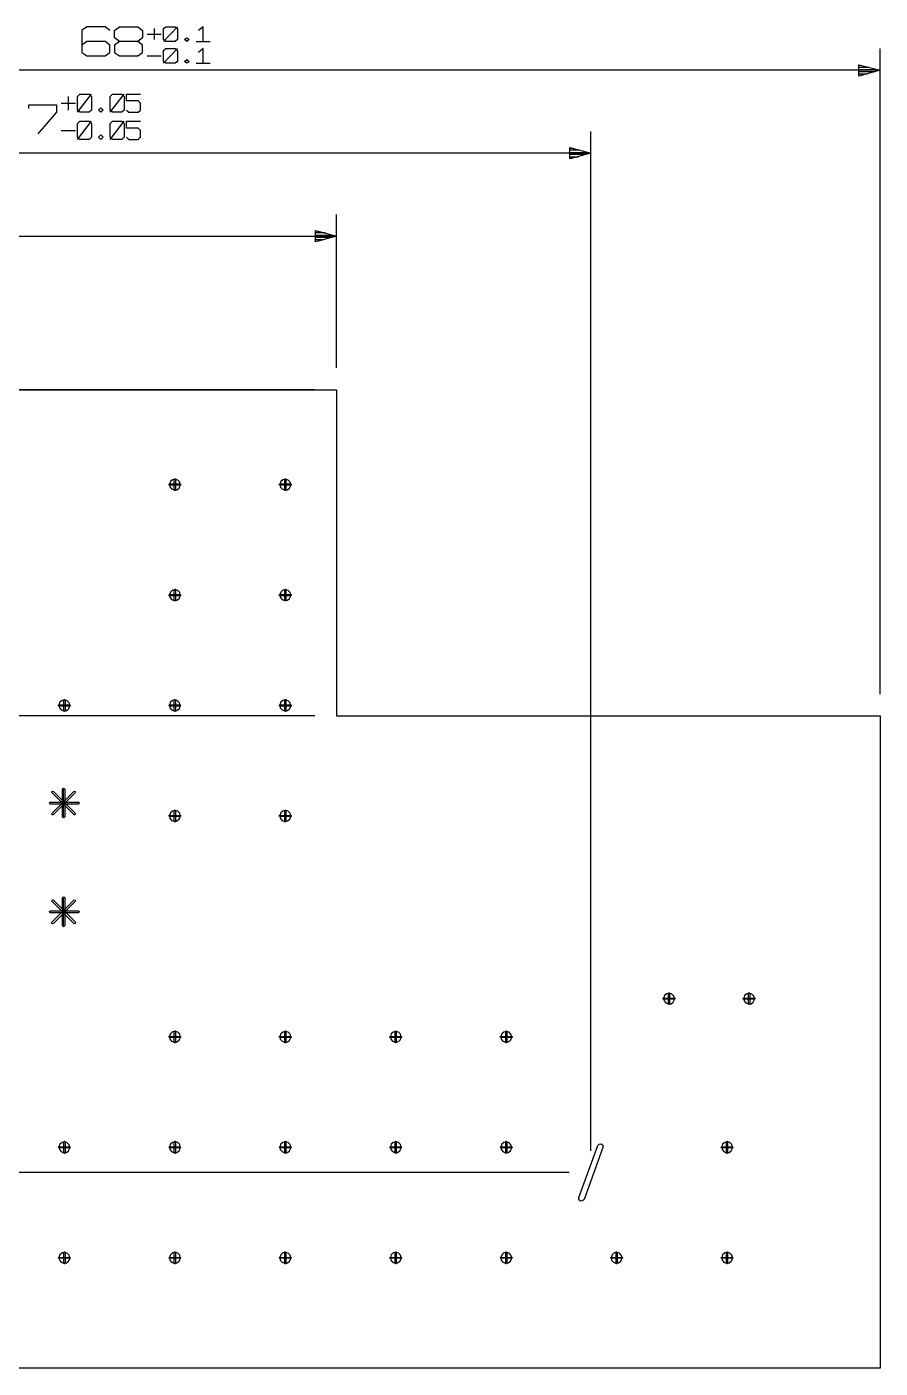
# Model space of a CAD drawing. Extents: x 0 to 1189, y 35 to 806.
# Drawn here: x 666.9 to 774.9, y 430 to 599.7 of the extents above; entities that cross this region are included whole.
import ezdxf

# ---------------------------------------------------------------- set-up
doc = ezdxf.new("R2010")
doc.units = 0
doc.layers.add('1', color=1, linetype='CONTINUOUS')

msp = doc.modelspace()

# ---------------------------------------------------------------- linework, layer by layer
at = {"layer": '1'}
for p, q in [((674.52, 599.68), (673.92, 599.2)), ((673.92, 599.2), (673.92, 596.45)), ((676.87, 599.68), (674.52, 599.68)), ((677.45, 599.2), (676.87, 599.68)), ((678.05, 599.2), (678.65, 599.68)), ((678.05, 598.3), (678.05, 599.2)), ((678.65, 599.68), (681, 599.68)), ((681, 599.68), (681.57, 599.2)), ((681.57, 599.2), (681.57, 598.3)), ((683.05, 599.45), (683.05, 598.08)), ((684.22, 599.45), (684.52, 599.68)), ((684.22, 597.83), (686, 599.68)), ((684.22, 598.08), (684.22, 599.45)), ((684.52, 599.68), (685.7, 599.68)), ((685.7, 599.68), (686, 599.45)), ((686, 599.45), (686, 598.08)), ((689.25, 599.68), (688.65, 599.2)), ((689.25, 597.83), (689.25, 599.68)), ((674.52, 597.83), (673.92, 597.38)), ((676.87, 597.83), (674.52, 597.83)), ((677.45, 597.38), (676.87, 597.83)), ((677.45, 596.45), (677.45, 597.38)), ((678.65, 597.83), (678.05, 598.3)), ((678.65, 597.83), (678.05, 597.38)), ((678.05, 597.38), (678.05, 596.45)), ((681, 597.83), (678.65, 597.83)), ((681.57, 598.3), (681, 597.83)), ((681.57, 597.38), (681, 597.83)), ((681.57, 596.45), (681.57, 597.38)), ((682.17, 598.75), (683.95, 598.75)), ((684.52, 597.83), (684.22, 598.08)), ((685.7, 597.83), (684.52, 597.83)), ((686, 598.08), (685.7, 597.83)), ((686.9, 598.08), (687.17, 598.3)), ((687.17, 597.83), (686.9, 598.08)), ((687.17, 598.3), (687.47, 598.08)), ((687.47, 598.08), (687.17, 597.83)), ((688.37, 597.83), (690.12, 597.83)), ((673.92, 596.45), (674.52, 596)), ((674.52, 596), (676.87, 596)), ((676.87, 596), (677.45, 596.45)), ((678.05, 596.45), (678.65, 596)), ((678.65, 596), (681, 596)), ((681, 596), (681.57, 596.45)), ((682.17, 596), (683.95, 596)), ((684.22, 596.68), (684.52, 596.93)), ((684.22, 595.08), (686, 596.93)), ((684.22, 595.3), (684.22, 596.68)), ((684.52, 596.93), (685.7, 596.93)), ((685.7, 596.93), (686, 596.68)), ((686, 596.68), (686, 595.3)), ((689.25, 596.93), (688.65, 596.45)), ((689.25, 595.08), (689.25, 596.93)), ((774.9, 515.25), (774.9, 596.93)), ((774.9, 594.18), (587.88, 594.18)), ((684.52, 595.08), (684.22, 595.3)), ((685.7, 595.08), (684.52, 595.08)), ((686, 595.3), (685.7, 595.08)), ((686.9, 595.3), (687.17, 595.55)), ((687.17, 595.08), (686.9, 595.3)), ((687.17, 595.55), (687.47, 595.3)), ((687.47, 595.3), (687.17, 595.08)), ((688.37, 595.08), (690.12, 595.08)), ((772.22, 593.45), (772.22, 594.88)), ((772.22, 594.88), (774.9, 594.18)), ((774.9, 594.18), (772.22, 593.45)), ((772.23, 594.83), (772.43, 594.83)), ((773.45, 594.55), (772.23, 594.55)), ((772.23, 594.28), (774.48, 594.28)), ((774.28, 594), (772.23, 594)), ((772.22, 593.73), (773.25, 593.73)), ((672.18, 590.88), (672.18, 589.15)), ((673.35, 590.88), (673.65, 591.18)), ((673.35, 588.88), (675.13, 591.18)), ((673.35, 589.15), (673.35, 590.88)), ((673.65, 591.18), (674.83, 591.18)), ((674.83, 591.18), (675.13, 590.88)), ((675.13, 590.88), (675.13, 589.15)), ((677.48, 590.88), (677.78, 591.18)), ((677.48, 588.88), (679.25, 591.18)), ((677.48, 589.15), (677.48, 590.88)), ((677.78, 591.18), (678.95, 591.18)), ((678.95, 591.18), (679.25, 590.88)), ((679.25, 590.88), (679.25, 589.15)), ((679.55, 590.3), (679.55, 591.18)), ((679.55, 591.18), (681.33, 591.18)), ((667.18, 589.33), (667.18, 589.8)), ((667.18, 589.8), (670.7, 589.8)), ((670.7, 588.88), (668.35, 586.13)), ((670.7, 589.8), (670.7, 588.88)), ((671.3, 590.03), (673.08, 590.03)), ((673.65, 588.88), (673.35, 589.15)), ((674.83, 588.88), (673.65, 588.88)), ((675.13, 589.15), (674.83, 588.88)), ((676, 589.15), (676.3, 589.45)), ((676.3, 588.88), (676, 589.15)), ((676.3, 589.45), (676.6, 589.15)), ((676.6, 589.15), (676.3, 588.88)), ((677.78, 588.88), (677.48, 589.15)), ((678.95, 588.88), (677.78, 588.88)), ((679.25, 589.15), (678.95, 588.88)), ((681.03, 590.3), (679.55, 590.3)), ((679.55, 589.15), (679.85, 588.88)), ((679.85, 588.88), (681.03, 588.88)), ((681.33, 590.03), (681.03, 590.3)), ((681.03, 588.88), (681.33, 589.15)), ((681.33, 589.15), (681.33, 590.03)), ((673.35, 587.45), (673.65, 587.73)), ((673.35, 585.43), (675.13, 587.73)), ((673.35, 585.73), (673.35, 587.45)), ((673.65, 587.73), (674.83, 587.73)), ((674.83, 587.73), (675.13, 587.45)), ((675.13, 587.45), (675.13, 585.73)), ((677.48, 587.45), (677.78, 587.73)), ((677.48, 585.43), (679.25, 587.73)), ((677.48, 585.73), (677.48, 587.45)), ((677.78, 587.73), (678.95, 587.73)), ((678.95, 587.73), (679.25, 587.45)), ((679.25, 587.45), (679.25, 585.73)), ((679.55, 586.88), (679.55, 587.73)), ((679.55, 587.73), (681.33, 587.73)), ((671.3, 586.58), (673.08, 586.58)), ((673.65, 585.43), (673.35, 585.73)), ((674.83, 585.43), (673.65, 585.43)), ((675.13, 585.73), (674.83, 585.43)), ((676, 585.73), (676.3, 586)), ((676.3, 585.43), (676, 585.73)), ((676.3, 586), (676.6, 585.73)), ((676.6, 585.73), (676.3, 585.43)), ((677.78, 585.43), (677.48, 585.73)), ((678.95, 585.43), (677.78, 585.43)), ((679.25, 585.73), (678.95, 585.43)), ((681.03, 586.88), (679.55, 586.88)), ((679.55, 585.73), (679.85, 585.43)), ((679.85, 585.43), (681.03, 585.43)), ((681.33, 586.58), (681.03, 586.88)), ((681.03, 585.43), (681.33, 585.73)), ((681.33, 585.73), (681.33, 586.58)), ((738.3, 457.5), (738.3, 586.45)), ((735.65, 582.98), (735.65, 584.4)), ((735.65, 584.4), (738.3, 583.68)), ((735.65, 584.35), (735.83, 584.35)), ((736.85, 584.08), (735.65, 584.08)), ((735.65, 583.8), (737.9, 583.8)), ((738.3, 583.68), (587.88, 583.68)), ((738.3, 583.68), (735.65, 582.98)), ((737.7, 583.53), (735.65, 583.53)), ((735.65, 583.25), (736.68, 583.25)), ((706.12, 556.53), (706.12, 575.95)), ((703.47, 572.5), (703.47, 573.93)), ((703.47, 573.93), (706.12, 573.2)), ((703.47, 573.88), (703.65, 573.88)), ((704.67, 573.6), (703.47, 573.6)), ((587.87, 573.2), (706.12, 573.2)), ((703.47, 573.33), (705.7, 573.33)), ((706.12, 573.2), (703.47, 572.5)), ((705.52, 573.05), (703.47, 573.05)), ((703.47, 572.78), (704.5, 572.78)), ((703.37, 553.78), (543.2, 553.78)), ((587.88, 553.78), (706.13, 553.78)), ((706.13, 553.78), (706.13, 512.5)), ((684.9, 541.77), (684.93, 541.82)), ((684.93, 541.72), (684.9, 541.77)), ((684.93, 541.82), (684.98, 541.85)), ((684.98, 541.7), (684.93, 541.72)), ((685.1, 542.15), (684.98, 541.83)), ((684.98, 541.85), (686.35, 541.85)), ((684.98, 541.83), (685.05, 541.5)), ((686.35, 541.7), (684.98, 541.7)), ((685.05, 541.5), (685.25, 541.22)), ((685.35, 542.38), (685.1, 542.15)), ((685.7, 542.45), (685.35, 542.38)), ((685.6, 542.45), (685.63, 542.5)), ((685.6, 541.07), (685.6, 542.45)), ((685.63, 542.5), (685.68, 542.52)), ((685.68, 542.52), (685.73, 542.5)), ((686.03, 542.35), (685.7, 542.45)), ((685.73, 542.5), (685.73, 542.45)), ((685.73, 542.45), (685.73, 541.07)), ((685.93, 541.12), (686.2, 541.33)), ((686.28, 542.1), (686.03, 542.35)), ((686.2, 541.33), (686.35, 541.65)), ((686.35, 541.78), (686.28, 542.1)), ((686.35, 541.85), (686.4, 541.82)), ((686.35, 541.65), (686.35, 541.78)), ((686.4, 541.72), (686.35, 541.7)), ((686.4, 541.82), (686.43, 541.77)), ((686.43, 541.77), (686.4, 541.72)), ((698.88, 541.77), (698.9, 541.82)), ((698.9, 541.72), (698.88, 541.77)), ((698.9, 541.82), (698.95, 541.85)), ((698.95, 541.7), (698.9, 541.72)), ((699.08, 542.15), (698.95, 541.83)), ((698.95, 541.85), (700.33, 541.85)), ((698.95, 541.83), (699, 541.5)), ((700.33, 541.7), (698.95, 541.7)), ((699, 541.5), (699.23, 541.22)), ((699.33, 542.38), (699.08, 542.15)), ((699.68, 542.45), (699.33, 542.38)), ((699.58, 542.45), (699.6, 542.5)), ((699.58, 541.07), (699.58, 542.45)), ((699.6, 542.5), (699.65, 542.52)), ((699.65, 542.52), (699.7, 542.5)), ((700, 542.35), (699.68, 542.45)), ((699.7, 542.5), (699.7, 542.45)), ((699.7, 542.45), (699.7, 541.07)), ((699.9, 541.12), (700.18, 541.33)), ((700.25, 542.1), (700, 542.35)), ((700.18, 541.33), (700.33, 541.65)), ((700.33, 541.78), (700.25, 542.1)), ((700.33, 541.85), (700.38, 541.82)), ((700.33, 541.65), (700.33, 541.78)), ((700.38, 541.72), (700.33, 541.7)), ((700.38, 541.82), (700.4, 541.77)), ((700.4, 541.77), (700.38, 541.72)), ((685.25, 541.22), (685.58, 541.1)), ((685.58, 541.1), (685.93, 541.12)), ((685.63, 541.02), (685.6, 541.07)), ((685.68, 541.02), (685.63, 541.02)), ((685.73, 541.02), (685.68, 541.02)), ((685.73, 541.07), (685.73, 541.02)), ((699.23, 541.22), (699.55, 541.1)), ((699.55, 541.1), (699.9, 541.12)), ((699.6, 541.02), (699.58, 541.07)), ((699.65, 541.02), (699.6, 541.02)), ((699.7, 541.02), (699.65, 541.02)), ((699.7, 541.07), (699.7, 541.02)), ((684.9, 527.8), (684.93, 527.85)), ((684.93, 527.75), (684.9, 527.8)), ((684.93, 527.85), (684.98, 527.87)), ((684.98, 527.72), (684.93, 527.75)), ((685.1, 528.17), (684.98, 527.85)), ((684.98, 527.87), (686.35, 527.87)), ((684.98, 527.85), (685.05, 527.52)), ((686.35, 527.72), (684.98, 527.72)), ((685.35, 528.42), (685.1, 528.17)), ((685.7, 528.47), (685.35, 528.42)), ((685.6, 528.47), (685.63, 528.52)), ((685.6, 527.1), (685.6, 528.47)), ((685.63, 528.52), (685.68, 528.55)), ((685.68, 528.55), (685.73, 528.52)), ((686.03, 528.37), (685.7, 528.47)), ((685.73, 528.52), (685.73, 528.47)), ((685.73, 528.47), (685.73, 527.1)), ((686.28, 528.12), (686.03, 528.37)), ((686.35, 527.8), (686.28, 528.12)), ((686.35, 527.87), (686.4, 527.85)), ((686.35, 527.67), (686.35, 527.8)), ((686.4, 527.75), (686.35, 527.72)), ((686.4, 527.85), (686.43, 527.8)), ((686.43, 527.8), (686.4, 527.75)), ((698.88, 527.8), (698.9, 527.85)), ((698.9, 527.75), (698.88, 527.8)), ((698.9, 527.85), (698.95, 527.87)), ((698.95, 527.72), (698.9, 527.75)), ((699.08, 528.18), (698.95, 527.85)), ((698.95, 527.87), (700.33, 527.87)), ((698.95, 527.85), (699, 527.53)), ((700.33, 527.72), (698.95, 527.72)), ((699.33, 528.43), (699.08, 528.18)), ((699.68, 528.48), (699.33, 528.43)), ((699.58, 528.47), (699.6, 528.52)), ((699.58, 527.1), (699.58, 528.47)), ((699.6, 528.52), (699.65, 528.55)), ((699.65, 528.55), (699.7, 528.52)), ((700, 528.38), (699.68, 528.48)), ((699.7, 528.52), (699.7, 528.47)), ((699.7, 528.47), (699.7, 527.1)), ((700.25, 528.13), (700, 528.38)), ((700.33, 527.8), (700.25, 528.13)), ((700.33, 527.87), (700.38, 527.85)), ((700.33, 527.68), (700.33, 527.8)), ((700.38, 527.75), (700.33, 527.72)), ((700.38, 527.85), (700.4, 527.8)), ((700.4, 527.8), (700.38, 527.75)), ((685.05, 527.52), (685.25, 527.25)), ((685.25, 527.25), (685.58, 527.12)), ((685.58, 527.12), (685.93, 527.15)), ((685.63, 527.07), (685.6, 527.1)), ((685.68, 527.05), (685.63, 527.07)), ((685.73, 527.07), (685.68, 527.05)), ((685.73, 527.1), (685.73, 527.07)), ((685.93, 527.15), (686.2, 527.35)), ((686.2, 527.35), (686.35, 527.67)), ((699, 527.53), (699.23, 527.25)), ((699.23, 527.25), (699.55, 527.12)), ((699.55, 527.12), (699.9, 527.15)), ((699.6, 527.07), (699.58, 527.1)), ((699.65, 527.05), (699.6, 527.07)), ((699.7, 527.07), (699.65, 527.05)), ((699.7, 527.1), (699.7, 527.07)), ((699.9, 527.15), (700.18, 527.35)), ((700.18, 527.35), (700.33, 527.68)), ((671.12, 514.23), (671, 513.9)), ((671.4, 514.45), (671.12, 514.23)), ((671.73, 514.53), (671.4, 514.45)), ((671.63, 514.52), (671.65, 514.57)), ((671.63, 513.15), (671.63, 514.52)), ((671.65, 514.57), (671.7, 514.57)), ((671.7, 514.57), (671.75, 514.57)), ((672.05, 514.4), (671.73, 514.53)), ((671.75, 514.57), (671.78, 514.52)), ((671.78, 514.52), (671.78, 513.15)), ((672.3, 514.15), (672.05, 514.4)), ((672.38, 513.83), (672.3, 514.15)), ((685.1, 514.23), (684.97, 513.9)), ((685.35, 514.45), (685.1, 514.23)), ((685.7, 514.53), (685.35, 514.45)), ((685.6, 514.52), (685.63, 514.57)), ((685.6, 513.15), (685.6, 514.52)), ((685.63, 514.57), (685.68, 514.57)), ((685.68, 514.57), (685.73, 514.57)), ((686.02, 514.4), (685.7, 514.53)), ((685.73, 514.57), (685.73, 514.52)), ((685.73, 514.52), (685.73, 513.15)), ((686.27, 514.15), (686.02, 514.4)), ((686.35, 513.83), (686.27, 514.15)), ((699.08, 514.23), (698.95, 513.9)), ((699.33, 514.45), (699.08, 514.23)), ((699.68, 514.53), (699.33, 514.45)), ((699.58, 514.52), (699.6, 514.57)), ((699.58, 513.15), (699.58, 514.52)), ((699.6, 514.57), (699.65, 514.57)), ((699.65, 514.57), (699.7, 514.57)), ((700, 514.4), (699.68, 514.53)), ((699.7, 514.57), (699.7, 514.52)), ((699.7, 514.52), (699.7, 513.15)), ((700.25, 514.15), (700, 514.4)), ((700.33, 513.83), (700.25, 514.15)), ((703.37, 512.5), (564.15, 512.5)), ((670.95, 513.87), (671, 513.9)), ((670.95, 513.82), (670.95, 513.87)), ((670.95, 513.77), (670.95, 513.82)), ((671, 513.75), (670.95, 513.77)), ((671, 513.9), (671.08, 513.55)), ((671, 513.9), (672.38, 513.9)), ((672.38, 513.75), (671, 513.75)), ((671.08, 513.55), (671.28, 513.28)), ((671.28, 513.28), (671.6, 513.15)), ((671.6, 513.15), (671.95, 513.18)), ((671.65, 513.1), (671.63, 513.15)), ((671.7, 513.07), (671.65, 513.1)), ((671.75, 513.1), (671.7, 513.07)), ((671.78, 513.15), (671.75, 513.1)), ((671.95, 513.18), (672.23, 513.4)), ((672.23, 513.4), (672.38, 513.7)), ((672.38, 513.9), (672.43, 513.87)), ((672.38, 513.7), (672.38, 513.83)), ((672.43, 513.77), (672.38, 513.75)), ((672.43, 513.87), (672.45, 513.82)), ((672.45, 513.82), (672.43, 513.77)), ((684.9, 513.82), (684.93, 513.87)), ((684.93, 513.77), (684.9, 513.82)), ((684.93, 513.87), (684.98, 513.9)), ((684.98, 513.75), (684.93, 513.77)), ((684.97, 513.9), (685.05, 513.55)), ((684.98, 513.9), (686.35, 513.9)), ((686.35, 513.75), (684.98, 513.75)), ((685.05, 513.55), (685.25, 513.28)), ((685.25, 513.28), (685.58, 513.15)), ((685.58, 513.15), (685.92, 513.18)), ((685.63, 513.1), (685.6, 513.15)), ((685.68, 513.07), (685.63, 513.1)), ((685.73, 513.1), (685.68, 513.07)), ((685.73, 513.15), (685.73, 513.1)), ((685.92, 513.18), (686.2, 513.4)), ((686.2, 513.4), (686.35, 513.7)), ((686.35, 513.9), (686.4, 513.87)), ((686.35, 513.7), (686.35, 513.83)), ((686.4, 513.77), (686.35, 513.75)), ((686.4, 513.87), (686.43, 513.82)), ((686.43, 513.82), (686.4, 513.77)), ((698.88, 513.82), (698.9, 513.87)), ((698.9, 513.77), (698.88, 513.82)), ((698.9, 513.87), (698.95, 513.9)), ((698.95, 513.75), (698.9, 513.77)), ((698.95, 513.9), (699, 513.55)), ((698.95, 513.9), (700.33, 513.9)), ((700.33, 513.75), (698.95, 513.75)), ((699, 513.55), (699.23, 513.28)), ((699.23, 513.28), (699.55, 513.15)), ((699.55, 513.15), (699.9, 513.18)), ((699.6, 513.1), (699.58, 513.15)), ((699.65, 513.07), (699.6, 513.1)), ((699.7, 513.1), (699.65, 513.07)), ((699.7, 513.15), (699.7, 513.1)), ((699.9, 513.18), (700.18, 513.4)), ((700.18, 513.4), (700.33, 513.7)), ((700.33, 513.9), (700.38, 513.87)), ((700.33, 513.7), (700.33, 513.83)), ((700.38, 513.77), (700.33, 513.75)), ((700.38, 513.87), (700.4, 513.82)), ((700.4, 513.82), (700.38, 513.77)), ((706.13, 512.5), (774.9, 512.5)), ((774.9, 512.5), (774.9, 430)), ((670.08, 502.87), (670.13, 502.97)), ((670.13, 502.77), (670.08, 502.87)), ((670.13, 502.97), (670.2, 503)), ((670.13, 500.22), (672.88, 502.97)), ((672.88, 500.02), (670.13, 502.77)), ((670.2, 503), (670.3, 502.97)), ((670.3, 502.97), (673.05, 500.22)), ((673.05, 502.77), (670.3, 500.02)), ((671.45, 503.25), (671.5, 503.32)), ((671.45, 499.75), (671.45, 503.25)), ((671.5, 503.32), (671.58, 503.37)), ((671.58, 503.37), (671.68, 503.32)), ((671.58, 499.75), (671.58, 503.25)), ((671.58, 499.75), (671.58, 503.25)), ((671.58, 499.75), (671.58, 503.25)), ((671.68, 503.32), (671.73, 503.25)), ((671.73, 503.25), (671.73, 499.75)), ((672.88, 502.97), (672.95, 503)), ((672.95, 503), (673.05, 502.97)), ((673.05, 502.97), (673.1, 502.87)), ((673.1, 502.87), (673.05, 502.77)), ((669.8, 501.5), (669.85, 501.6)), ((669.85, 501.4), (669.8, 501.5)), ((669.85, 501.6), (669.93, 501.62)), ((669.93, 501.35), (669.85, 501.4)), ((669.93, 501.62), (673.43, 501.62)), ((673.43, 501.35), (669.93, 501.35)), ((673.43, 501.62), (673.53, 501.6)), ((673.53, 501.4), (673.43, 501.35)), ((673.53, 501.6), (673.58, 501.5)), ((673.58, 501.5), (673.53, 501.4)), ((685.6, 500.55), (685.63, 500.6)), ((685.63, 500.6), (685.68, 500.6)), ((685.68, 500.6), (685.73, 500.6)), ((685.73, 500.6), (685.73, 500.55)), ((699.58, 500.55), (699.6, 500.6)), ((699.6, 500.6), (699.65, 500.6)), ((699.65, 500.6), (699.7, 500.6)), ((699.7, 500.6), (699.7, 500.55)), ((670.08, 500.12), (670.13, 500.22)), ((670.13, 500.02), (670.08, 500.12)), ((670.2, 499.97), (670.13, 500.02)), ((670.3, 500.02), (670.2, 499.97)), ((671.5, 499.65), (671.45, 499.75)), ((671.58, 499.6), (671.5, 499.65)), ((671.68, 499.65), (671.58, 499.6)), ((671.73, 499.75), (671.68, 499.65)), ((672.95, 499.97), (672.88, 500.02)), ((673.05, 500.02), (672.95, 499.97)), ((673.05, 500.22), (673.1, 500.12)), ((673.1, 500.12), (673.05, 500.02)), ((684.9, 499.85), (684.93, 499.9)), ((684.93, 499.8), (684.9, 499.85)), ((684.93, 499.9), (684.98, 499.92)), ((684.98, 499.77), (684.93, 499.8)), ((685.1, 500.25), (684.98, 499.93)), ((684.98, 499.93), (685.05, 499.58)), ((684.98, 499.92), (686.35, 499.92)), ((686.35, 499.77), (684.98, 499.77)), ((685.05, 499.58), (685.25, 499.3)), ((685.35, 500.48), (685.1, 500.25)), ((685.25, 499.3), (685.58, 499.18)), ((685.7, 500.55), (685.35, 500.48)), ((685.58, 499.18), (685.93, 499.23)), ((685.6, 499.17), (685.6, 500.55)), ((685.63, 499.12), (685.6, 499.17)), ((685.68, 499.1), (685.63, 499.12)), ((685.73, 499.12), (685.68, 499.1)), ((686.03, 500.45), (685.7, 500.55)), ((685.73, 500.55), (685.73, 499.17)), ((685.73, 499.17), (685.73, 499.12)), ((685.93, 499.23), (686.2, 499.43)), ((686.28, 500.2), (686.03, 500.45)), ((686.2, 499.43), (686.35, 499.73)), ((686.35, 499.85), (686.28, 500.2)), ((686.35, 499.92), (686.4, 499.9)), ((686.35, 499.73), (686.35, 499.85)), ((686.4, 499.8), (686.35, 499.77)), ((686.4, 499.9), (686.43, 499.85)), ((686.43, 499.85), (686.4, 499.8)), ((698.88, 499.85), (698.9, 499.9)), ((698.9, 499.8), (698.88, 499.85)), ((698.9, 499.9), (698.95, 499.92)), ((698.95, 499.77), (698.9, 499.8)), ((699.08, 500.25), (698.95, 499.92)), ((698.95, 499.92), (699, 499.57)), ((698.95, 499.92), (700.33, 499.92)), ((700.33, 499.77), (698.95, 499.77)), ((699, 499.57), (699.23, 499.3)), ((699.33, 500.47), (699.08, 500.25)), ((699.23, 499.3), (699.55, 499.17)), ((699.68, 500.55), (699.33, 500.47)), ((699.55, 499.17), (699.9, 499.22)), ((699.58, 499.17), (699.58, 500.55)), ((699.6, 499.12), (699.58, 499.17)), ((699.65, 499.1), (699.6, 499.12)), ((699.7, 499.12), (699.65, 499.1)), ((700, 500.45), (699.68, 500.55)), ((699.7, 500.55), (699.7, 499.17)), ((699.7, 499.17), (699.7, 499.12)), ((699.9, 499.22), (700.18, 499.42)), ((700.25, 500.2), (700, 500.45)), ((700.18, 499.42), (700.33, 499.72)), ((700.33, 499.85), (700.25, 500.2)), ((700.33, 499.92), (700.38, 499.9)), ((700.33, 499.72), (700.33, 499.85)), ((700.38, 499.8), (700.33, 499.77)), ((700.38, 499.9), (700.4, 499.85)), ((700.4, 499.85), (700.38, 499.8)), ((670.08, 489.12), (670.13, 489.2)), ((670.13, 489.02), (670.08, 489.12)), ((670.13, 489.2), (670.2, 489.25)), ((670.13, 486.45), (672.88, 489.2)), ((672.88, 486.27), (670.13, 489.02)), ((670.2, 489.25), (670.3, 489.2)), ((670.3, 489.2), (673.05, 486.45)), ((673.05, 489.02), (670.3, 486.27)), ((671.45, 489.47), (671.5, 489.57)), ((671.45, 486), (671.45, 489.47)), ((671.5, 489.57), (671.58, 489.62)), ((671.58, 489.62), (671.68, 489.57)), ((671.58, 486), (671.58, 489.47)), ((671.58, 486), (671.58, 489.47)), ((671.58, 486), (671.58, 489.47)), ((671.68, 489.57), (671.73, 489.47)), ((671.73, 489.47), (671.73, 486)), ((672.88, 489.2), (672.95, 489.25)), ((672.95, 489.25), (673.05, 489.2)), ((673.05, 489.2), (673.1, 489.12)), ((673.1, 489.12), (673.05, 489.02)), ((669.8, 487.75), (669.85, 487.82)), ((669.85, 487.65), (669.8, 487.75)), ((669.85, 487.82), (669.93, 487.87)), ((669.93, 487.6), (669.85, 487.65)), ((669.93, 487.87), (673.43, 487.87)), ((673.43, 487.6), (669.93, 487.6)), ((673.43, 487.87), (673.53, 487.82)), ((673.53, 487.65), (673.43, 487.6)), ((673.53, 487.82), (673.58, 487.75)), ((673.58, 487.75), (673.53, 487.65)), ((670.08, 486.37), (670.13, 486.45)), ((670.13, 486.27), (670.08, 486.37)), ((670.2, 486.22), (670.13, 486.27)), ((670.3, 486.27), (670.2, 486.22)), ((671.5, 485.9), (671.45, 486)), ((671.58, 485.85), (671.5, 485.9)), ((671.68, 485.9), (671.58, 485.85)), ((671.73, 486), (671.68, 485.9)), ((672.95, 486.22), (672.88, 486.27)), ((673.05, 486.27), (672.95, 486.22)), ((673.05, 486.45), (673.1, 486.37)), ((673.1, 486.37), (673.05, 486.27)), ((747.45, 476.8), (747.5, 476.82)), ((747.63, 477.15), (747.5, 476.82)), ((747.5, 476.82), (747.58, 476.47)), ((747.5, 476.82), (748.88, 476.82)), ((747.88, 477.37), (747.63, 477.15)), ((748.23, 477.45), (747.88, 477.37)), ((748.13, 477.45), (748.15, 477.5)), ((748.13, 476.07), (748.13, 477.45)), ((748.15, 477.5), (748.2, 477.5)), ((748.2, 477.5), (748.25, 477.5)), ((748.55, 477.32), (748.23, 477.45)), ((748.25, 477.5), (748.25, 477.45)), ((748.25, 477.45), (748.25, 476.07)), ((748.8, 477.07), (748.55, 477.32)), ((748.88, 476.75), (748.8, 477.07)), ((748.88, 476.82), (748.93, 476.8)), ((757.58, 476.8), (757.63, 476.82)), ((757.63, 476.82), (759, 476.82)), ((757.75, 477.15), (757.65, 476.82)), ((757.65, 476.82), (757.7, 476.47)), ((758.03, 477.37), (757.75, 477.15)), ((758.35, 477.45), (758.03, 477.37)), ((758.25, 477.45), (758.28, 477.5)), ((758.25, 476.07), (758.25, 477.45)), ((758.28, 477.5), (758.33, 477.5)), ((758.33, 477.5), (758.38, 477.5)), ((758.68, 477.32), (758.35, 477.45)), ((758.38, 477.5), (758.4, 477.45)), ((758.4, 477.45), (758.4, 476.07)), ((758.93, 477.07), (758.68, 477.32)), ((759, 476.75), (758.93, 477.07)), ((759, 476.82), (759.05, 476.8)), ((747.43, 476.75), (747.45, 476.8)), ((747.45, 476.7), (747.43, 476.75)), ((747.5, 476.67), (747.45, 476.7)), ((748.88, 476.67), (747.5, 476.67)), ((747.58, 476.47), (747.78, 476.2)), ((747.78, 476.2), (748.1, 476.07)), ((748.1, 476.07), (748.45, 476.1)), ((748.15, 476.02), (748.13, 476.07)), ((748.2, 476), (748.15, 476.02)), ((748.25, 476.02), (748.2, 476)), ((748.25, 476.07), (748.25, 476.02)), ((748.45, 476.1), (748.73, 476.32)), ((748.73, 476.32), (748.88, 476.62)), ((748.88, 476.62), (748.88, 476.75)), ((748.93, 476.7), (748.88, 476.67)), ((748.93, 476.8), (748.95, 476.75)), ((748.95, 476.75), (748.93, 476.7)), ((757.58, 476.75), (757.58, 476.8)), ((757.58, 476.7), (757.58, 476.75)), ((757.63, 476.67), (757.58, 476.7)), ((759, 476.67), (757.63, 476.67)), ((757.7, 476.47), (757.9, 476.2)), ((757.9, 476.2), (758.23, 476.07)), ((758.23, 476.07), (758.58, 476.1)), ((758.28, 476.02), (758.25, 476.07)), ((758.33, 476), (758.28, 476.02)), ((758.38, 476.02), (758.33, 476)), ((758.4, 476.07), (758.38, 476.02)), ((758.58, 476.1), (758.85, 476.32)), ((758.85, 476.32), (759, 476.62)), ((759, 476.62), (759, 476.75)), ((759.05, 476.7), (759, 476.67)), ((759.05, 476.8), (759.08, 476.75)), ((759.08, 476.75), (759.05, 476.7)), ((684.9, 471.9), (684.93, 471.95)), ((684.93, 471.85), (684.9, 471.9)), ((684.93, 471.95), (684.98, 471.97)), ((684.98, 471.85), (684.93, 471.85)), ((685.1, 472.3), (684.98, 471.98)), ((684.98, 471.98), (685.05, 471.62)), ((684.98, 471.97), (686.35, 471.97)), ((686.35, 471.85), (684.98, 471.85)), ((685.35, 472.53), (685.1, 472.3)), ((685.7, 472.6), (685.35, 472.53)), ((685.6, 472.6), (685.63, 472.65)), ((685.6, 471.22), (685.6, 472.6)), ((685.63, 472.65), (685.68, 472.67)), ((685.68, 472.67), (685.73, 472.65)), ((686.03, 472.5), (685.7, 472.6)), ((685.73, 472.65), (685.73, 472.6)), ((685.73, 472.6), (685.73, 471.22)), ((686.28, 472.25), (686.03, 472.5)), ((686.2, 471.48), (686.35, 471.77)), ((686.35, 471.9), (686.28, 472.25)), ((686.35, 471.97), (686.4, 471.95)), ((686.35, 471.77), (686.35, 471.9)), ((686.4, 471.85), (686.35, 471.85)), ((686.4, 471.95), (686.43, 471.9)), ((686.43, 471.9), (686.4, 471.85)), ((698.88, 471.9), (698.9, 471.95)), ((698.9, 471.85), (698.88, 471.9)), ((698.9, 471.95), (698.95, 471.97)), ((698.95, 471.85), (698.9, 471.85)), ((699.08, 472.3), (698.95, 471.97)), ((698.95, 471.97), (699, 471.62)), ((698.95, 471.97), (700.33, 471.97)), ((700.33, 471.85), (698.95, 471.85)), ((699.33, 472.52), (699.08, 472.3)), ((699.68, 472.6), (699.33, 472.52)), ((699.58, 472.6), (699.6, 472.65)), ((699.58, 471.22), (699.58, 472.6)), ((699.6, 472.65), (699.65, 472.67)), ((699.65, 472.67), (699.7, 472.65)), ((700, 472.5), (699.68, 472.6)), ((699.7, 472.65), (699.7, 472.6)), ((699.7, 472.6), (699.7, 471.22)), ((700.25, 472.25), (700, 472.5)), ((700.18, 471.47), (700.33, 471.77)), ((700.33, 471.9), (700.25, 472.25)), ((700.33, 471.97), (700.38, 471.95)), ((700.33, 471.77), (700.33, 471.9)), ((700.38, 471.85), (700.33, 471.85)), ((700.38, 471.95), (700.4, 471.9)), ((700.4, 471.9), (700.38, 471.85)), ((712.85, 471.9), (712.88, 471.95)), ((712.88, 471.85), (712.85, 471.9)), ((712.88, 471.95), (712.93, 471.97)), ((712.93, 471.85), (712.88, 471.85)), ((713.05, 472.3), (712.93, 471.97)), ((712.93, 471.97), (712.98, 471.62)), ((712.93, 471.97), (714.3, 471.97)), ((714.3, 471.85), (712.93, 471.85)), ((713.3, 472.52), (713.05, 472.3)), ((713.65, 472.6), (713.3, 472.52)), ((713.55, 472.6), (713.58, 472.65)), ((713.55, 471.22), (713.55, 472.6)), ((713.58, 472.65), (713.6, 472.67)), ((713.6, 472.67), (713.65, 472.65)), ((713.65, 472.65), (713.68, 472.6)), ((713.98, 472.5), (713.65, 472.6)), ((713.68, 472.6), (713.68, 471.22)), ((714.2, 472.25), (713.98, 472.5)), ((714.15, 471.47), (714.3, 471.77)), ((714.3, 471.9), (714.2, 472.25)), ((714.3, 471.97), (714.35, 471.95)), ((714.3, 471.77), (714.3, 471.9)), ((714.35, 471.85), (714.3, 471.85)), ((714.35, 471.95), (714.38, 471.9)), ((714.38, 471.9), (714.35, 471.85)), ((726.83, 471.9), (726.85, 471.95)), ((726.85, 471.85), (726.83, 471.9)), ((726.85, 471.95), (726.9, 471.97)), ((726.9, 471.85), (726.85, 471.85)), ((727.03, 472.3), (726.9, 471.97)), ((726.9, 471.97), (726.95, 471.62)), ((726.9, 471.97), (728.28, 471.97)), ((728.28, 471.85), (726.9, 471.85)), ((727.28, 472.52), (727.03, 472.3)), ((727.63, 472.6), (727.28, 472.52)), ((727.53, 472.65), (727.58, 472.67)), ((727.53, 472.6), (727.53, 472.65)), ((727.53, 471.22), (727.53, 472.6)), ((727.58, 472.67), (727.63, 472.65)), ((727.63, 472.65), (727.65, 472.6)), ((727.95, 472.5), (727.63, 472.6)), ((727.65, 472.6), (727.65, 471.22)), ((728.18, 472.25), (727.95, 472.5)), ((728.13, 471.47), (728.25, 471.77)), ((728.28, 471.9), (728.18, 472.25)), ((728.25, 471.77), (728.28, 471.9)), ((728.28, 471.97), (728.33, 471.95)), ((728.33, 471.85), (728.28, 471.85)), ((728.33, 471.95), (728.35, 471.9)), ((728.35, 471.9), (728.33, 471.85)), ((685.05, 471.62), (685.25, 471.35)), ((685.25, 471.35), (685.58, 471.23)), ((685.58, 471.23), (685.93, 471.27)), ((685.63, 471.17), (685.6, 471.22)), ((685.68, 471.15), (685.63, 471.17)), ((685.73, 471.17), (685.68, 471.15)), ((685.73, 471.22), (685.73, 471.17)), ((685.93, 471.27), (686.2, 471.48)), ((699, 471.62), (699.23, 471.35)), ((699.23, 471.35), (699.55, 471.22)), ((699.55, 471.22), (699.9, 471.27)), ((699.6, 471.17), (699.58, 471.22)), ((699.65, 471.15), (699.6, 471.17)), ((699.7, 471.17), (699.65, 471.15)), ((699.7, 471.22), (699.7, 471.17)), ((699.9, 471.27), (700.18, 471.47)), ((712.98, 471.62), (713.2, 471.35)), ((713.2, 471.35), (713.53, 471.22)), ((713.53, 471.22), (713.85, 471.27)), ((713.58, 471.17), (713.55, 471.22)), ((713.6, 471.15), (713.58, 471.17)), ((713.65, 471.17), (713.6, 471.15)), ((713.68, 471.22), (713.65, 471.17)), ((713.85, 471.27), (714.15, 471.47)), ((726.95, 471.62), (727.18, 471.35)), ((727.18, 471.35), (727.5, 471.22)), ((727.5, 471.22), (727.83, 471.27)), ((727.53, 471.17), (727.53, 471.22)), ((727.58, 471.15), (727.53, 471.17)), ((727.63, 471.17), (727.58, 471.15)), ((727.65, 471.22), (727.63, 471.17)), ((727.83, 471.27), (728.13, 471.47)), ((671.13, 458.32), (671, 458)), ((671.4, 458.55), (671.13, 458.32)), ((671.73, 458.62), (671.4, 458.55)), ((671.63, 458.62), (671.65, 458.67)), ((671.63, 457.25), (671.63, 458.62)), ((671.65, 458.67), (671.7, 458.7)), ((671.7, 458.7), (671.75, 458.67)), ((672.05, 458.52), (671.73, 458.62)), ((671.75, 458.67), (671.78, 458.62)), ((671.78, 458.62), (671.78, 457.25)), ((672.3, 458.27), (672.05, 458.52)), ((672.38, 457.95), (672.3, 458.27)), ((685.1, 458.33), (684.98, 458)), ((685.35, 458.55), (685.1, 458.33)), ((685.7, 458.63), (685.35, 458.55)), ((685.6, 458.62), (685.63, 458.67)), ((685.6, 457.25), (685.6, 458.62)), ((685.63, 458.67), (685.68, 458.7)), ((685.68, 458.7), (685.73, 458.67)), ((686.03, 458.53), (685.7, 458.63)), ((685.73, 458.67), (685.73, 458.62)), ((685.73, 458.62), (685.73, 457.25)), ((686.28, 458.28), (686.03, 458.53)), ((686.35, 457.95), (686.28, 458.28)), ((699.08, 458.33), (698.95, 458)), ((699.33, 458.55), (699.08, 458.33)), ((699.68, 458.63), (699.33, 458.55)), ((699.58, 458.62), (699.6, 458.67)), ((699.58, 457.25), (699.58, 458.62)), ((699.6, 458.67), (699.65, 458.7)), ((699.65, 458.7), (699.7, 458.67)), ((700, 458.53), (699.68, 458.63)), ((699.7, 458.67), (699.7, 458.62)), ((699.7, 458.62), (699.7, 457.25)), ((700.25, 458.28), (700, 458.53)), ((700.33, 457.95), (700.25, 458.28)), ((713.05, 458.33), (712.93, 458)), ((713.3, 458.55), (713.05, 458.33)), ((713.65, 458.63), (713.3, 458.55)), ((713.55, 458.62), (713.58, 458.67)), ((713.55, 457.25), (713.55, 458.62)), ((713.58, 458.67), (713.6, 458.7)), ((713.6, 458.7), (713.65, 458.67)), ((713.65, 458.67), (713.68, 458.62)), ((713.98, 458.53), (713.65, 458.63)), ((713.68, 458.62), (713.68, 457.25)), ((714.2, 458.28), (713.98, 458.53)), ((714.3, 457.95), (714.2, 458.28)), ((727.03, 458.32), (726.9, 458)), ((727.28, 458.55), (727.03, 458.32)), ((727.63, 458.62), (727.28, 458.55)), ((727.53, 458.67), (727.58, 458.7)), ((727.53, 458.62), (727.53, 458.67)), ((727.53, 457.25), (727.53, 458.62)), ((727.58, 458.7), (727.63, 458.67)), ((727.63, 458.67), (727.65, 458.62)), ((727.95, 458.52), (727.63, 458.62)), ((727.65, 458.62), (727.65, 457.25)), ((728.18, 458.27), (727.95, 458.52)), ((728.28, 457.95), (728.18, 458.27)), ((736.78, 451.57), (739.18, 458.15)), ((739.18, 458.15), (739.35, 458.35)), ((739.35, 458.35), (739.6, 458.37)), ((739.6, 458.37), (739.8, 458.2)), ((739.8, 458.2), (739.83, 457.92)), ((754.95, 458.33), (754.85, 458)), ((755.23, 458.55), (754.95, 458.33)), ((755.55, 458.63), (755.23, 458.55)), ((755.45, 458.62), (755.48, 458.67)), ((755.45, 457.25), (755.45, 458.62)), ((755.48, 458.67), (755.53, 458.7)), ((755.53, 458.7), (755.58, 458.67)), ((755.9, 458.53), (755.55, 458.63)), ((755.58, 458.67), (755.6, 458.62)), ((755.6, 458.62), (755.6, 457.25)), ((756.13, 458.28), (755.9, 458.53)), ((756.23, 457.95), (756.13, 458.28)), ((670.95, 457.97), (671, 458)), ((670.95, 457.95), (670.95, 457.97)), ((670.95, 457.9), (670.95, 457.95)), ((671, 457.87), (670.95, 457.9)), ((671, 458), (671.08, 457.65)), ((671, 458), (672.38, 458)), ((672.38, 457.87), (671, 457.87)), ((671.08, 457.65), (671.28, 457.4)), ((671.28, 457.4), (671.6, 457.25)), ((671.6, 457.25), (671.95, 457.3)), ((671.65, 457.2), (671.63, 457.25)), ((671.7, 457.17), (671.65, 457.2)), ((671.75, 457.2), (671.7, 457.17)), ((671.78, 457.25), (671.75, 457.2)), ((671.95, 457.3), (672.23, 457.5)), ((672.23, 457.5), (672.38, 457.82)), ((672.38, 458), (672.43, 457.97)), ((672.38, 457.82), (672.38, 457.95)), ((672.43, 457.9), (672.38, 457.87)), ((672.43, 457.97), (672.45, 457.95)), ((672.45, 457.95), (672.43, 457.9)), ((684.9, 457.95), (684.93, 457.97)), ((684.93, 457.9), (684.9, 457.95)), ((684.93, 457.97), (684.98, 458)), ((684.98, 457.87), (684.93, 457.9)), ((684.98, 458), (685.05, 457.65)), ((684.98, 458), (686.35, 458)), ((686.35, 457.87), (684.98, 457.87)), ((685.05, 457.65), (685.25, 457.4)), ((685.25, 457.4), (685.58, 457.25)), ((685.58, 457.25), (685.93, 457.3)), ((685.63, 457.2), (685.6, 457.25)), ((685.68, 457.17), (685.63, 457.2)), ((685.73, 457.2), (685.68, 457.17)), ((685.73, 457.25), (685.73, 457.2)), ((685.93, 457.3), (686.2, 457.5)), ((686.2, 457.5), (686.35, 457.83)), ((686.35, 458), (686.4, 457.97)), ((686.35, 457.83), (686.35, 457.95)), ((686.4, 457.9), (686.35, 457.87)), ((686.4, 457.97), (686.43, 457.95)), ((686.43, 457.95), (686.4, 457.9)), ((698.88, 457.95), (698.9, 457.97)), ((698.9, 457.9), (698.88, 457.95)), ((698.9, 457.97), (698.95, 458)), ((698.95, 457.87), (698.9, 457.9)), ((698.95, 458), (699, 457.65)), ((698.95, 458), (700.33, 458)), ((700.33, 457.87), (698.95, 457.87)), ((699, 457.65), (699.23, 457.4)), ((699.23, 457.4), (699.55, 457.25)), ((699.55, 457.25), (699.9, 457.3)), ((699.6, 457.2), (699.58, 457.25)), ((699.65, 457.17), (699.6, 457.2)), ((699.7, 457.2), (699.65, 457.17)), ((699.7, 457.25), (699.7, 457.2)), ((699.9, 457.3), (700.18, 457.5)), ((700.18, 457.5), (700.33, 457.83)), ((700.33, 458), (700.38, 457.97)), ((700.33, 457.83), (700.33, 457.95)), ((700.38, 457.9), (700.33, 457.87)), ((700.38, 457.97), (700.4, 457.95)), ((700.4, 457.95), (700.38, 457.9)), ((712.85, 457.95), (712.88, 457.97)), ((712.88, 457.9), (712.85, 457.95)), ((712.88, 457.97), (712.93, 458)), ((712.93, 457.87), (712.88, 457.9)), ((712.93, 458), (712.98, 457.65)), ((712.93, 458), (714.3, 458)), ((714.3, 457.87), (712.93, 457.87)), ((712.98, 457.65), (713.2, 457.4)), ((713.2, 457.4), (713.53, 457.25)), ((713.53, 457.25), (713.85, 457.3)), ((713.58, 457.2), (713.55, 457.25)), ((713.6, 457.17), (713.58, 457.2)), ((713.65, 457.2), (713.6, 457.17)), ((713.68, 457.25), (713.65, 457.2)), ((713.85, 457.3), (714.15, 457.5)), ((714.15, 457.5), (714.3, 457.83)), ((714.3, 458), (714.35, 457.97)), ((714.3, 457.83), (714.3, 457.95)), ((714.35, 457.9), (714.3, 457.87)), ((714.35, 457.97), (714.38, 457.95)), ((714.38, 457.95), (714.35, 457.9)), ((726.83, 457.95), (726.85, 457.97)), ((726.85, 457.9), (726.83, 457.95)), ((726.85, 457.97), (726.9, 458)), ((726.9, 457.87), (726.85, 457.9)), ((726.9, 458), (726.95, 457.65)), ((726.9, 458), (728.28, 458)), ((728.28, 457.87), (726.9, 457.87)), ((726.95, 457.65), (727.18, 457.4)), ((727.18, 457.4), (727.5, 457.25)), ((727.5, 457.25), (727.83, 457.3)), ((727.53, 457.2), (727.53, 457.25)), ((727.58, 457.17), (727.53, 457.2)), ((727.63, 457.2), (727.58, 457.17)), ((727.65, 457.25), (727.63, 457.2)), ((727.83, 457.3), (728.13, 457.5)), ((728.13, 457.5), (728.25, 457.82)), ((728.25, 457.82), (728.28, 457.95)), ((728.28, 458), (728.33, 457.97)), ((728.33, 457.9), (728.28, 457.87)), ((728.33, 457.97), (728.35, 457.95)), ((728.35, 457.95), (728.33, 457.9)), ((739.8, 457.92), (737.43, 451.32)), ((739.83, 457.92), (739.8, 457.92)), ((754.78, 457.95), (754.8, 457.97)), ((754.8, 457.9), (754.78, 457.95)), ((754.8, 457.97), (754.85, 458)), ((754.85, 457.87), (754.8, 457.9)), ((754.85, 458), (754.9, 457.65)), ((754.85, 458), (756.23, 458)), ((756.23, 457.87), (754.85, 457.87)), ((754.9, 457.65), (755.13, 457.4)), ((755.13, 457.4), (755.43, 457.25)), ((755.43, 457.25), (755.78, 457.3)), ((755.48, 457.2), (755.45, 457.25)), ((755.53, 457.17), (755.48, 457.2)), ((755.58, 457.2), (755.53, 457.17)), ((755.6, 457.25), (755.58, 457.2)), ((755.78, 457.3), (756.05, 457.5)), ((756.05, 457.5), (756.2, 457.83)), ((756.2, 457.83), (756.23, 457.95)), ((756.23, 458), (756.28, 457.97)), ((756.28, 457.9), (756.23, 457.87)), ((756.28, 457.97), (756.28, 457.95)), ((756.28, 457.95), (756.28, 457.9)), ((735.55, 454.75), (574.63, 454.75)), ((736.78, 451.3), (736.78, 451.57)), ((736.98, 451.12), (736.78, 451.3)), ((737.23, 451.15), (736.98, 451.12)), ((737.43, 451.32), (737.23, 451.15)), ((671.4, 444.57), (671.13, 444.35)), ((671.73, 444.65), (671.4, 444.57)), ((671.63, 444.65), (671.65, 444.7)), ((671.63, 443.27), (671.63, 444.65)), ((671.65, 444.7), (671.7, 444.72)), ((671.7, 444.72), (671.75, 444.7)), ((672.05, 444.55), (671.73, 444.65)), ((671.75, 444.7), (671.78, 444.65)), ((671.78, 444.65), (671.78, 443.27)), ((685.35, 444.58), (685.1, 444.35)), ((685.7, 444.65), (685.35, 444.58)), ((685.6, 444.65), (685.63, 444.7)), ((685.6, 443.27), (685.6, 444.65)), ((685.63, 444.7), (685.68, 444.72)), ((685.68, 444.72), (685.73, 444.7)), ((686.03, 444.55), (685.7, 444.65)), ((685.73, 444.7), (685.73, 444.65)), ((685.73, 444.65), (685.73, 443.27)), ((699.33, 444.58), (699.08, 444.35)), ((699.68, 444.65), (699.33, 444.58)), ((699.58, 444.65), (699.6, 444.7)), ((699.58, 443.27), (699.58, 444.65)), ((699.6, 444.7), (699.65, 444.72)), ((699.65, 444.72), (699.7, 444.7)), ((700, 444.55), (699.68, 444.65)), ((699.7, 444.7), (699.7, 444.65)), ((699.7, 444.65), (699.7, 443.27)), ((713.3, 444.58), (713.05, 444.35)), ((713.65, 444.65), (713.3, 444.58)), ((713.55, 444.65), (713.58, 444.7)), ((713.55, 443.27), (713.55, 444.65)), ((713.58, 444.7), (713.6, 444.72)), ((713.6, 444.72), (713.65, 444.7)), ((713.65, 444.7), (713.68, 444.65)), ((713.98, 444.55), (713.65, 444.65)), ((713.68, 444.65), (713.68, 443.27)), ((727.28, 444.58), (727.03, 444.35)), ((727.63, 444.65), (727.28, 444.58)), ((727.53, 444.7), (727.58, 444.72)), ((727.53, 444.65), (727.53, 444.7)), ((727.53, 443.27), (727.53, 444.65)), ((727.58, 444.72), (727.63, 444.7)), ((727.63, 444.7), (727.65, 444.65)), ((727.95, 444.55), (727.63, 444.65)), ((727.65, 444.65), (727.65, 443.27)), ((741.25, 444.58), (741, 444.35)), ((741.58, 444.65), (741.25, 444.58)), ((741.48, 444.65), (741.5, 444.7)), ((741.48, 443.27), (741.48, 444.65)), ((741.5, 444.7), (741.55, 444.72)), ((741.55, 444.72), (741.6, 444.7)), ((741.93, 444.55), (741.58, 444.65)), ((741.6, 444.7), (741.63, 444.65)), ((741.63, 444.65), (741.63, 443.27)), ((755.23, 444.58), (754.95, 444.35)), ((755.55, 444.65), (755.23, 444.58)), ((755.45, 444.65), (755.48, 444.7)), ((755.45, 443.27), (755.45, 444.65)), ((755.48, 444.7), (755.53, 444.72)), ((755.53, 444.72), (755.58, 444.7)), ((755.9, 444.55), (755.55, 444.65)), ((755.58, 444.7), (755.6, 444.65)), ((755.6, 444.65), (755.6, 443.27)), ((670.95, 443.97), (670.95, 444.02)), ((670.95, 444.02), (671, 444.02)), ((670.95, 443.92), (670.95, 443.97)), ((671, 443.9), (670.95, 443.92)), ((671.13, 444.35), (671, 444.02)), ((671, 444.02), (671.08, 443.67)), ((671, 444.02), (672.38, 444.02)), ((672.38, 443.9), (671, 443.9)), ((671.08, 443.67), (671.28, 443.42)), ((671.28, 443.42), (671.6, 443.27)), ((671.6, 443.27), (671.95, 443.32)), ((671.65, 443.22), (671.63, 443.27)), ((671.7, 443.2), (671.65, 443.22)), ((671.75, 443.22), (671.7, 443.2)), ((671.78, 443.27), (671.75, 443.22)), ((671.95, 443.32), (672.23, 443.52)), ((672.3, 444.3), (672.05, 444.55)), ((672.23, 443.52), (672.38, 443.85)), ((672.38, 443.97), (672.3, 444.3)), ((672.38, 444.02), (672.43, 444.02)), ((672.38, 443.85), (672.38, 443.97)), ((672.43, 443.92), (672.38, 443.9)), ((672.43, 444.02), (672.45, 443.97)), ((672.45, 443.97), (672.43, 443.92)), ((684.9, 443.97), (684.93, 444.02)), ((684.93, 443.92), (684.9, 443.97)), ((684.93, 444.02), (684.98, 444.02)), ((684.98, 443.9), (684.93, 443.92)), ((685.1, 444.35), (684.98, 444.02)), ((684.98, 444.02), (685.05, 443.67)), ((684.98, 444.02), (686.35, 444.02)), ((686.35, 443.9), (684.98, 443.9)), ((685.05, 443.67), (685.25, 443.42)), ((685.25, 443.42), (685.58, 443.27)), ((685.58, 443.27), (685.93, 443.32)), ((685.63, 443.22), (685.6, 443.27)), ((685.68, 443.2), (685.63, 443.22)), ((685.73, 443.22), (685.68, 443.2)), ((685.73, 443.27), (685.73, 443.22)), ((685.93, 443.32), (686.2, 443.52)), ((686.28, 444.3), (686.03, 444.55)), ((686.2, 443.52), (686.35, 443.85)), ((686.35, 443.98), (686.28, 444.3)), ((686.35, 444.02), (686.4, 444.02)), ((686.35, 443.85), (686.35, 443.98)), ((686.4, 443.92), (686.35, 443.9)), ((686.4, 444.02), (686.43, 443.97)), ((686.43, 443.97), (686.4, 443.92)), ((698.88, 443.97), (698.9, 444.02)), ((698.9, 443.92), (698.88, 443.97)), ((698.9, 444.02), (698.95, 444.02)), ((698.95, 443.9), (698.9, 443.92)), ((699.08, 444.35), (698.95, 444.02)), ((698.95, 444.02), (699, 443.67)), ((698.95, 444.02), (700.33, 444.02)), ((700.33, 443.9), (698.95, 443.9)), ((699, 443.67), (699.23, 443.42)), ((699.23, 443.42), (699.55, 443.27)), ((699.55, 443.27), (699.9, 443.32)), ((699.6, 443.22), (699.58, 443.27)), ((699.65, 443.2), (699.6, 443.22)), ((699.7, 443.22), (699.65, 443.2)), ((699.7, 443.27), (699.7, 443.22)), ((699.9, 443.32), (700.18, 443.52)), ((700.25, 444.3), (700, 444.55)), ((700.18, 443.52), (700.33, 443.85)), ((700.33, 443.98), (700.25, 444.3)), ((700.33, 444.02), (700.38, 444.02)), ((700.33, 443.85), (700.33, 443.98)), ((700.38, 443.92), (700.33, 443.9)), ((700.38, 444.02), (700.4, 443.97)), ((700.4, 443.97), (700.38, 443.92)), ((712.85, 443.97), (712.88, 444.02)), ((712.88, 443.92), (712.85, 443.97)), ((712.88, 444.02), (712.93, 444.02)), ((712.93, 443.9), (712.88, 443.92)), ((713.05, 444.35), (712.93, 444.02)), ((712.93, 444.02), (712.98, 443.67)), ((712.93, 444.02), (714.3, 444.02)), ((714.3, 443.9), (712.93, 443.9)), ((712.98, 443.67), (713.2, 443.42)), ((713.2, 443.42), (713.53, 443.27)), ((713.53, 443.27), (713.85, 443.32)), ((713.58, 443.22), (713.55, 443.27)), ((713.6, 443.2), (713.58, 443.22)), ((713.65, 443.22), (713.6, 443.2)), ((713.68, 443.27), (713.65, 443.22)), ((713.85, 443.32), (714.15, 443.52)), ((714.2, 444.3), (713.98, 444.55)), ((714.15, 443.52), (714.3, 443.85)), ((714.3, 443.98), (714.2, 444.3)), ((714.3, 444.02), (714.35, 444.02)), ((714.3, 443.85), (714.3, 443.98)), ((714.35, 443.92), (714.3, 443.9)), ((714.35, 444.02), (714.38, 443.97)), ((714.38, 443.97), (714.35, 443.92)), ((726.83, 443.97), (726.85, 444.02)), ((726.85, 443.92), (726.83, 443.97)), ((726.85, 444.02), (726.9, 444.02)), ((726.9, 443.9), (726.85, 443.92)), ((727.03, 444.35), (726.9, 444.02)), ((726.9, 444.02), (726.95, 443.67)), ((726.9, 444.02), (728.28, 444.02)), ((728.28, 443.9), (726.9, 443.9)), ((726.95, 443.67), (727.18, 443.42)), ((727.18, 443.42), (727.5, 443.27)), ((727.5, 443.27), (727.83, 443.32)), ((727.53, 443.22), (727.53, 443.27)), ((727.58, 443.2), (727.53, 443.22)), ((727.63, 443.22), (727.58, 443.2)), ((727.65, 443.27), (727.63, 443.22)), ((727.83, 443.32), (728.13, 443.52)), ((728.18, 444.3), (727.95, 444.55)), ((728.13, 443.52), (728.25, 443.85)), ((728.28, 443.98), (728.18, 444.3)), ((728.25, 443.85), (728.28, 443.98)), ((728.28, 444.02), (728.33, 444.02)), ((728.33, 443.92), (728.28, 443.9)), ((728.33, 444.02), (728.35, 443.97)), ((728.35, 443.97), (728.33, 443.92)), ((740.8, 443.97), (740.83, 444.02)), ((740.83, 443.92), (740.8, 443.97)), ((740.83, 444.02), (740.88, 444.02)), ((740.88, 443.9), (740.83, 443.92)), ((741, 444.35), (740.88, 444.02)), ((740.88, 444.02), (740.93, 443.67)), ((740.88, 444.02), (742.25, 444.02)), ((742.25, 443.9), (740.88, 443.9)), ((740.93, 443.67), (741.15, 443.42)), ((741.15, 443.42), (741.48, 443.27)), ((741.48, 443.27), (741.8, 443.32)), ((741.5, 443.22), (741.48, 443.27)), ((741.55, 443.2), (741.5, 443.22)), ((741.6, 443.22), (741.55, 443.2)), ((741.63, 443.27), (741.6, 443.22)), ((741.8, 443.32), (742.08, 443.52)), ((742.15, 444.3), (741.93, 444.55)), ((742.08, 443.52), (742.23, 443.85)), ((742.25, 443.98), (742.15, 444.3)), ((742.23, 443.85), (742.25, 443.98)), ((742.25, 444.02), (742.3, 444.02)), ((742.3, 443.92), (742.25, 443.9)), ((742.3, 444.02), (742.3, 443.97)), ((742.3, 443.97), (742.3, 443.92)), ((754.78, 443.97), (754.8, 444.02)), ((754.8, 443.92), (754.78, 443.97)), ((754.8, 444.02), (754.85, 444.02)), ((754.85, 443.9), (754.8, 443.92)), ((754.95, 444.35), (754.85, 444.02)), ((754.85, 444.02), (754.9, 443.67)), ((754.85, 444.02), (756.23, 444.02)), ((756.23, 443.9), (754.85, 443.9)), ((754.9, 443.67), (755.13, 443.42)), ((755.13, 443.42), (755.43, 443.27)), ((755.43, 443.27), (755.78, 443.32)), ((755.48, 443.22), (755.45, 443.27)), ((755.53, 443.2), (755.48, 443.22)), ((755.58, 443.22), (755.53, 443.2)), ((755.6, 443.27), (755.58, 443.22)), ((755.78, 443.32), (756.05, 443.52)), ((756.13, 444.3), (755.9, 444.55)), ((756.05, 443.52), (756.2, 443.85)), ((756.23, 443.98), (756.13, 444.3)), ((756.2, 443.85), (756.23, 443.98)), ((756.23, 444.02), (756.28, 444.02)), ((756.28, 443.92), (756.23, 443.9)), ((756.28, 444.02), (756.28, 443.97)), ((756.28, 443.97), (756.28, 443.92)), ((772.15, 430), (564.15, 430)), ((772.15, 430), (574.63, 430)), ((774.9, 430), (587.88, 430))]:
    msp.add_line(p, q, dxfattribs=at)

doc.saveas('drawing.dxf')
